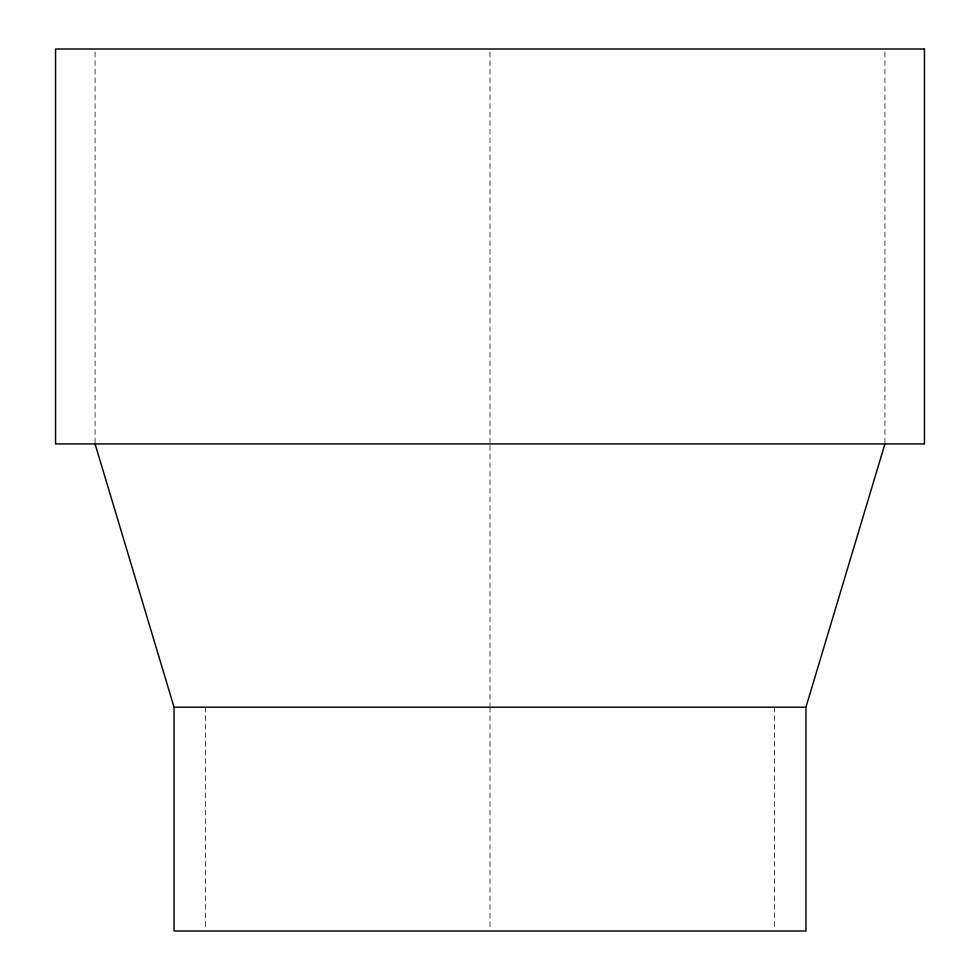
<?xml version="1.0" encoding="UTF-8"?>
<svg xmlns="http://www.w3.org/2000/svg" width="980" height="980" viewBox="0 0 980 980"><rect width="100%" height="100%" fill="white"/><g stroke="black" fill="none" stroke-linecap="round" stroke-linejoin="round"><path stroke-width="0.73" stroke-dasharray="4.9 3.68" d="M884.928 52.063L884.928 442.397M774.592 707.082L774.592 927.95M490 52.063L490 442.397M490 445.459L490 705.673M490 707.205L490 927.95M205.408 707.082L205.408 927.95M95.072 52.063L95.072 443.928"/><path stroke-width="1.47" d="M884.928 443.928L805.94 707.205L805.94 931L174.06 931L174.06 707.205L95.072 443.928M174.06 707.205L805.94 707.205M924.446 49L55.554 49L55.554 443.928L924.446 443.928L924.446 49"/></g></svg>
